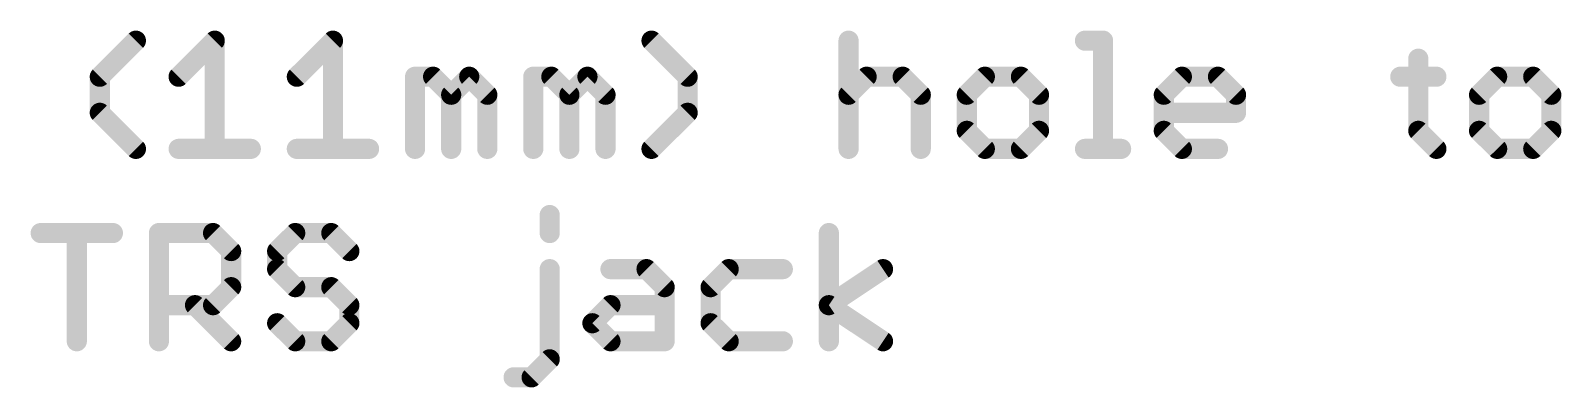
# Model space of a CAD drawing. Extents: x -8 to 103, y -21 to 29.
# Drawn here: x 79.69 to 100.89, y 24.14 to 29.08 of the extents above; entities that cross this region are included whole.
import ezdxf

# ---------------------------------------------------------------- set-up
doc = ezdxf.new("R2010")
doc.units = 0
doc.layers.add('47', color=253, linetype='CONTINUOUS')

msp = doc.modelspace()

# ---------------------------------------------------------------- linework, layer by layer
at = {"layer": '47', "const_width": 0.2794}
for points in [[(80.6513, 28.4446), (81.1512, 28.9446)], [(81.7427, 28.4446), (82.2427, 28.9446)], [(82.2427, 28.9446), (82.2427, 27.4447)], [(83.3799, 28.4446), (83.8798, 28.9446)], [(83.8798, 28.9446), (83.8798, 27.4447)], [(88.7913, 28.4446), (88.2913, 28.9446)], [(91.0199, 28.9446), (91.0199, 27.4447)], [(94.2942, 28.9446), (94.5442, 28.9446)], [(94.5442, 28.9446), (94.5442, 27.4447)], [(98.91, 28.6946), (98.91, 27.6947)], [(80.6513, 27.9447), (80.6513, 28.4446)], [(85.017, 27.4447), (85.017, 28.4446)], [(85.017, 28.4446), (85.267, 28.4446)], [(85.267, 28.4446), (85.517, 28.1946)], [(85.517, 28.1946), (85.767, 28.4446)], [(85.767, 28.4446), (86.0169, 28.1946)], [(86.6542, 27.4447), (86.6542, 28.4446)], [(86.6542, 28.4446), (86.9042, 28.4446)], [(86.9042, 28.4446), (87.1541, 28.1946)], [(87.1541, 28.1946), (87.4041, 28.4446)], [(87.4041, 28.4446), (87.6541, 28.1946)], [(88.7913, 27.9447), (88.7913, 28.4446)], [(91.0199, 28.1946), (91.2699, 28.4446)], [(91.2699, 28.4446), (91.7699, 28.4446)], [(91.7699, 28.4446), (92.0199, 28.1946)], [(92.9071, 28.4446), (92.6571, 28.1946)], [(93.407, 28.4446), (92.9071, 28.4446)], [(93.657, 28.1946), (93.407, 28.4446)], [(95.3857, 28.1946), (95.6357, 28.4446)], [(95.6357, 28.4446), (96.1356, 28.4446)], [(96.1356, 28.4446), (96.3856, 28.1946)], [(98.66, 28.4446), (99.16, 28.4446)], [(100.0014, 28.4446), (99.7514, 28.1946)], [(100.5014, 28.4446), (100.0014, 28.4446)], [(100.7514, 28.1946), (100.5014, 28.4446)], [(85.517, 28.1946), (85.517, 27.4447)], [(86.0169, 28.1946), (86.0169, 27.4447)], [(87.1541, 28.1946), (87.1541, 27.4447)], [(87.6541, 28.1946), (87.6541, 27.4447)], [(92.0199, 28.1946), (92.0199, 27.4447)], [(92.6571, 28.1946), (92.6571, 27.6947)], [(93.657, 27.6947), (93.657, 28.1946)], [(95.3857, 27.6947), (95.3857, 28.1946)], [(96.3856, 28.1946), (96.3856, 27.9447)], [(99.7514, 28.1946), (99.7514, 27.6947)], [(100.7514, 27.6947), (100.7514, 28.1946)], [(81.1512, 27.4447), (80.6513, 27.9447)], [(88.2913, 27.4447), (88.7913, 27.9447)], [(96.3856, 27.9447), (95.3857, 27.9447)], [(92.6571, 27.6947), (92.9071, 27.4447)], [(93.407, 27.4447), (93.657, 27.6947)], [(95.6357, 27.4447), (95.3857, 27.6947)], [(98.91, 27.6947), (99.16, 27.4447)], [(99.7514, 27.6947), (100.0014, 27.4447)], [(100.5014, 27.4447), (100.7514, 27.6947)], [(81.7427, 27.4447), (82.7426, 27.4447)], [(83.3799, 27.4447), (84.3798, 27.4447)], [(92.9071, 27.4447), (93.407, 27.4447)], [(94.2942, 27.4447), (94.7942, 27.4447)], [(96.1356, 27.4447), (95.6357, 27.4447)], [(100.0014, 27.4447), (100.5014, 27.4447)], [(86.8813, 26.5276), (86.8813, 26.2776)], [(79.8327, 26.2776), (80.8326, 26.2776)], [(80.3327, 24.7777), (80.3327, 26.2776)], [(81.4699, 24.7777), (81.4699, 26.2776)], [(81.4699, 26.2776), (82.2198, 26.2776)], [(82.2198, 26.2776), (82.4698, 26.0276)], [(83.357, 26.2776), (83.107, 26.0276)], [(83.857, 26.2776), (83.357, 26.2776)], [(84.1069, 26.0276), (83.857, 26.2776)], [(90.7471, 24.7777), (90.7471, 26.2776)], [(82.4698, 26.0276), (82.4698, 25.5276)], [(83.107, 26.0276), (83.107, 25.7776)], [(83.107, 25.7776), (83.357, 25.5276)], [(86.8813, 24.5277), (86.8813, 25.7776)], [(87.7227, 25.7776), (88.2227, 25.7776)], [(88.2227, 25.7776), (88.4727, 25.5276)], [(89.3599, 25.7776), (89.1099, 25.5276)], [(90.1098, 25.7776), (89.3599, 25.7776)], [(90.7471, 25.2777), (91.497, 25.7776)], [(82.4698, 25.5276), (82.2198, 25.2777)], [(83.357, 25.5276), (83.857, 25.5276)], [(83.857, 25.5276), (84.1069, 25.2777)], [(88.4727, 25.5276), (88.4727, 24.7777)], [(89.1099, 25.5276), (89.1099, 25.0277)], [(82.2198, 25.2777), (81.4699, 25.2777)], [(81.9698, 25.2777), (82.4698, 24.7777)], [(84.1069, 25.2777), (84.1069, 25.0277)], [(87.4728, 25.0277), (87.7227, 25.2777)], [(87.7227, 25.2777), (88.4727, 25.2777)], [(91.497, 24.7777), (90.7471, 25.2777)], [(83.357, 24.7777), (83.107, 25.0277)], [(84.1069, 25.0277), (83.857, 24.7777)], [(87.7227, 24.7777), (87.4728, 25.0277)], [(89.1099, 25.0277), (89.3599, 24.7777)], [(83.857, 24.7777), (83.357, 24.7777)], [(88.4727, 24.7777), (87.7227, 24.7777)], [(89.3599, 24.7777), (90.1098, 24.7777)], [(86.6313, 24.2777), (86.8813, 24.5277)], [(86.3813, 24.2777), (86.6313, 24.2777)]]:
    msp.add_lwpolyline(points, dxfattribs=at)
at = {"layer": '47', "const_width": 0.1397}
for points in [[(81.2006, 28.8952, 1), (81.1018, 28.994)], [(82.3125, 28.9446, 1), (82.1728, 28.9446)], [(82.2921, 28.8952, 1), (82.1933, 28.994)], [(83.9497, 28.9446, 1), (83.81, 28.9446)], [(83.9292, 28.8952, 1), (83.8304, 28.994)], [(88.3407, 28.994, 1), (88.2419, 28.8952)], [(91.0898, 28.9446, 1), (90.9501, 28.9446)], [(94.2942, 29.0144, 1), (94.2942, 28.8747)], [(94.6141, 28.9446, 1), (94.4744, 28.9446)], [(94.5442, 28.8747, 1), (94.5442, 29.0144)], [(98.9798, 28.6946, 1), (98.8401, 28.6946)], [(80.7211, 28.4446, 1), (80.5814, 28.4446)], [(80.6019, 28.494, 1), (80.7007, 28.3952)], [(81.6933, 28.494, 1), (81.7921, 28.3952)], [(83.3305, 28.494, 1), (83.4293, 28.3952)], [(85.017, 28.5145, 1), (85.017, 28.3748)], [(85.0869, 28.4446, 1), (84.9472, 28.4446)], [(85.3164, 28.494, 1), (85.2176, 28.3952)], [(85.267, 28.3748, 1), (85.267, 28.5145)], [(85.8164, 28.494, 1), (85.7176, 28.3952)], [(85.8164, 28.3952, 1), (85.7176, 28.494)], [(86.724, 28.4446, 1), (86.5843, 28.4446)], [(86.6542, 28.5145, 1), (86.6542, 28.3748)], [(86.9536, 28.494, 1), (86.8548, 28.3952)], [(86.9042, 28.3748, 1), (86.9042, 28.5145)], [(87.4535, 28.494, 1), (87.3547, 28.3952)], [(87.4535, 28.3952, 1), (87.3547, 28.494)], [(88.8612, 28.4446, 1), (88.7215, 28.4446)], [(88.7419, 28.3952, 1), (88.8407, 28.494)], [(91.2699, 28.5145, 1), (91.2699, 28.3748)], [(91.3193, 28.3952, 1), (91.2205, 28.494)], [(91.8193, 28.494, 1), (91.7205, 28.3952)], [(91.7699, 28.3748, 1), (91.7699, 28.5145)], [(92.9071, 28.5145, 1), (92.9071, 28.3748)], [(92.9565, 28.3952, 1), (92.8577, 28.494)], [(93.4564, 28.494, 1), (93.3576, 28.3952)], [(93.407, 28.3748, 1), (93.407, 28.5145)], [(95.6357, 28.5145, 1), (95.6357, 28.3748)], [(95.6851, 28.3952, 1), (95.5863, 28.494)], [(96.185, 28.494, 1), (96.0862, 28.3952)], [(96.1356, 28.3748, 1), (96.1356, 28.5145)], [(98.66, 28.5145, 1), (98.66, 28.3748)], [(99.16, 28.3748, 1), (99.16, 28.5145)], [(100.0014, 28.5145, 1), (100.0014, 28.3748)], [(100.0508, 28.3952, 1), (99.952, 28.494)], [(100.5508, 28.494, 1), (100.452, 28.3952)], [(100.5014, 28.3748, 1), (100.5014, 28.5145)], [(85.5868, 28.1946, 1), (85.4471, 28.1946)], [(85.4676, 28.244, 1), (85.5664, 28.1452)], [(85.4676, 28.1452, 1), (85.5664, 28.244)], [(86.0868, 28.1946, 1), (85.9471, 28.1946)], [(85.9676, 28.1452, 1), (86.0663, 28.244)], [(87.224, 28.1946, 1), (87.0843, 28.1946)], [(87.1048, 28.244, 1), (87.2035, 28.1452)], [(87.1048, 28.1452, 1), (87.2035, 28.244)], [(87.724, 28.1946, 1), (87.5843, 28.1946)], [(87.6047, 28.1452, 1), (87.7035, 28.244)], [(90.9705, 28.244, 1), (91.0693, 28.1452)], [(92.0897, 28.1946, 1), (91.95, 28.1946)], [(91.9705, 28.1452, 1), (92.0692, 28.244)], [(92.7269, 28.1946, 1), (92.5872, 28.1946)], [(92.6077, 28.244, 1), (92.7065, 28.1452)], [(93.7269, 28.1946, 1), (93.5872, 28.1946)], [(93.6076, 28.1452, 1), (93.7064, 28.244)], [(95.4555, 28.1946, 1), (95.3158, 28.1946)], [(95.3363, 28.244, 1), (95.4351, 28.1452)], [(96.4555, 28.1946, 1), (96.3158, 28.1946)], [(96.3362, 28.1452, 1), (96.435, 28.244)], [(99.702, 28.244, 1), (99.8008, 28.1452)], [(99.8213, 28.1946, 1), (99.6816, 28.1946)], [(100.8212, 28.1946, 1), (100.6815, 28.1946)], [(100.702, 28.1452, 1), (100.8007, 28.244)], [(80.5814, 27.9447, 1), (80.7211, 27.9447)], [(80.7007, 27.9941, 1), (80.6019, 27.8953)], [(88.7215, 27.9447, 1), (88.8612, 27.9447)], [(88.8407, 27.8953, 1), (88.7419, 27.9941)], [(95.3857, 28.0145, 1), (95.3857, 27.8748)], [(96.3158, 27.9447, 1), (96.4555, 27.9447)], [(96.3856, 27.8748, 1), (96.3856, 28.0145)], [(92.7065, 27.7441, 1), (92.6077, 27.6453)], [(93.7064, 27.6453, 1), (93.6076, 27.7441)], [(95.4351, 27.7441, 1), (95.3363, 27.6453)], [(98.9594, 27.7441, 1), (98.8606, 27.6453)], [(99.8008, 27.7441, 1), (99.702, 27.6453)], [(100.8007, 27.6453, 1), (100.702, 27.7441)], [(81.1018, 27.3953, 1), (81.2006, 27.4941)], [(81.7427, 27.5145, 1), (81.7427, 27.3749)], [(82.7426, 27.3749, 1), (82.7426, 27.5145)], [(83.3799, 27.5145, 1), (83.3799, 27.3749)], [(84.3798, 27.3749, 1), (84.3798, 27.5145)], [(88.2419, 27.4941, 1), (88.3407, 27.3953)], [(92.5872, 27.6947, 1), (92.7269, 27.6947)], [(92.9071, 27.5145, 1), (92.9071, 27.3749)], [(92.8577, 27.3953, 1), (92.9565, 27.4941)], [(93.3576, 27.4941, 1), (93.4564, 27.3953)], [(93.407, 27.3749, 1), (93.407, 27.5145)], [(93.5872, 27.6947, 1), (93.7269, 27.6947)], [(94.2942, 27.5145, 1), (94.2942, 27.3749)], [(94.7942, 27.3749, 1), (94.7942, 27.5145)], [(95.3158, 27.6947, 1), (95.4555, 27.6947)], [(95.6357, 27.5145, 1), (95.6357, 27.3749)], [(95.5863, 27.3953, 1), (95.6851, 27.4941)], [(96.1356, 27.3749, 1), (96.1356, 27.5145)], [(98.8401, 27.6947, 1), (98.9798, 27.6947)], [(99.1106, 27.3953, 1), (99.2093, 27.4941)], [(99.6816, 27.6947, 1), (99.8213, 27.6947)], [(100.0014, 27.5145, 1), (100.0014, 27.3749)], [(99.952, 27.3953, 1), (100.0508, 27.4941)], [(100.452, 27.4941, 1), (100.5508, 27.3953)], [(100.5014, 27.3749, 1), (100.5014, 27.5145)], [(100.6815, 27.6947, 1), (100.8212, 27.6947)], [(82.1728, 27.4447, 1), (82.3125, 27.4447)], [(83.81, 27.4447, 1), (83.9497, 27.4447)], [(84.9472, 27.4447, 1), (85.0869, 27.4447)], [(85.4471, 27.4447, 1), (85.5868, 27.4447)], [(85.9471, 27.4447, 1), (86.0868, 27.4447)], [(86.5843, 27.4447, 1), (86.724, 27.4447)], [(87.0843, 27.4447, 1), (87.224, 27.4447)], [(87.5843, 27.4447, 1), (87.724, 27.4447)], [(90.9501, 27.4447, 1), (91.0898, 27.4447)], [(91.95, 27.4447, 1), (92.0897, 27.4447)], [(94.4744, 27.4447, 1), (94.6141, 27.4447)], [(86.9511, 26.5276, 1), (86.8114, 26.5276)], [(79.8327, 26.3474, 1), (79.8327, 26.2077)], [(80.4025, 26.2776, 1), (80.2628, 26.2776)], [(80.8326, 26.2077, 1), (80.8326, 26.3474)], [(81.5397, 26.2776, 1), (81.4, 26.2776)], [(81.4699, 26.3474, 1), (81.4699, 26.2077)], [(82.2692, 26.327, 1), (82.1704, 26.2282)], [(82.2198, 26.2077, 1), (82.2198, 26.3474)], [(83.357, 26.3474, 1), (83.357, 26.2077)], [(83.4064, 26.2282, 1), (83.3076, 26.327)], [(83.9063, 26.327, 1), (83.8076, 26.2282)], [(83.857, 26.2077, 1), (83.857, 26.3474)], [(86.8114, 26.2776, 1), (86.9511, 26.2776)], [(90.8169, 26.2776, 1), (90.6772, 26.2776)], [(82.5396, 26.0276, 1), (82.3999, 26.0276)], [(82.4204, 25.9782, 1), (82.5192, 26.077)], [(83.1769, 26.0276, 1), (83.0372, 26.0276)], [(83.0576, 26.077, 1), (83.1564, 25.9782)], [(84.0575, 25.9782, 1), (84.1563, 26.077)], [(83.1564, 25.827, 1), (83.0576, 25.7282)], [(86.9511, 25.7776, 1), (86.8114, 25.7776)], [(87.7227, 25.8475, 1), (87.7227, 25.7078)], [(88.2721, 25.827, 1), (88.1733, 25.7282)], [(88.2227, 25.7078, 1), (88.2227, 25.8475)], [(89.3599, 25.8475, 1), (89.3599, 25.7078)], [(89.4093, 25.7282, 1), (89.3105, 25.827)], [(90.1098, 25.7078, 1), (90.1098, 25.8475)], [(91.5358, 25.7195, 1), (91.4583, 25.8357)], [(82.5192, 25.4782, 1), (82.4204, 25.577)], [(83.0372, 25.7776, 1), (83.1769, 25.7776)], [(83.357, 25.5975, 1), (83.357, 25.4578)], [(83.9063, 25.577, 1), (83.8076, 25.4782)], [(83.857, 25.4578, 1), (83.857, 25.5975)], [(88.5425, 25.5276, 1), (88.4028, 25.5276)], [(89.1798, 25.5276, 1), (89.0401, 25.5276)], [(82.3999, 25.5276, 1), (82.5396, 25.5276)], [(83.3076, 25.4782, 1), (83.4064, 25.577)], [(88.4233, 25.4782, 1), (88.5221, 25.577)], [(89.0605, 25.577, 1), (89.1593, 25.4782)], [(81.4699, 25.3475, 1), (81.4699, 25.2078)], [(82.0192, 25.3271, 1), (81.9204, 25.2283)], [(82.1704, 25.3271, 1), (82.2692, 25.2283)], [(82.2198, 25.2078, 1), (82.2198, 25.3475)], [(84.1768, 25.2777, 1), (84.0371, 25.2777)], [(84.0575, 25.2283, 1), (84.1563, 25.3271)], [(87.7227, 25.3475, 1), (87.7227, 25.2078)], [(87.7721, 25.2283, 1), (87.6733, 25.3271)], [(88.4727, 25.2078, 1), (88.4727, 25.3475)], [(90.7858, 25.3358, 1), (90.7083, 25.2195)], [(90.7083, 25.3358, 1), (90.7858, 25.2195)], [(83.1564, 25.0771, 1), (83.0576, 24.9783)], [(84.0371, 25.0277, 1), (84.1768, 25.0277)], [(84.1563, 24.9783, 1), (84.0575, 25.0771)], [(87.5222, 25.0771, 1), (87.4234, 24.9783)], [(87.4234, 25.0771, 1), (87.5222, 24.9783)], [(89.1593, 25.0771, 1), (89.0605, 24.9783)], [(89.0401, 25.0277, 1), (89.1798, 25.0277)], [(80.2628, 24.7777, 1), (80.4025, 24.7777)], [(81.4, 24.7777, 1), (81.5397, 24.7777)], [(82.4204, 24.7283, 1), (82.5192, 24.8271)], [(83.357, 24.8476, 1), (83.357, 24.7079)], [(83.3076, 24.7283, 1), (83.4064, 24.8271)], [(83.8076, 24.8271, 1), (83.9063, 24.7283)], [(83.857, 24.7079, 1), (83.857, 24.8476)], [(87.7227, 24.8476, 1), (87.7227, 24.7079)], [(87.6733, 24.7283, 1), (87.7721, 24.8271)], [(88.4028, 24.7777, 1), (88.5425, 24.7777)], [(88.4727, 24.7079, 1), (88.4727, 24.8476)], [(89.3599, 24.8476, 1), (89.3599, 24.7079)], [(89.3105, 24.7283, 1), (89.4093, 24.8271)], [(90.1098, 24.7079, 1), (90.1098, 24.8476)], [(90.6772, 24.7777, 1), (90.8169, 24.7777)], [(91.4583, 24.7196, 1), (91.5358, 24.8358)], [(86.8114, 24.5277, 1), (86.9511, 24.5277)], [(86.9307, 24.4783, 1), (86.8319, 24.5771)], [(86.3813, 24.3476, 1), (86.3813, 24.2079)], [(86.5819, 24.3271, 1), (86.6807, 24.2283)], [(86.6313, 24.2079, 1), (86.6313, 24.3476)]]:
    msp.add_lwpolyline(points, format="xyb", dxfattribs=at)

doc.saveas('drawing.dxf')
